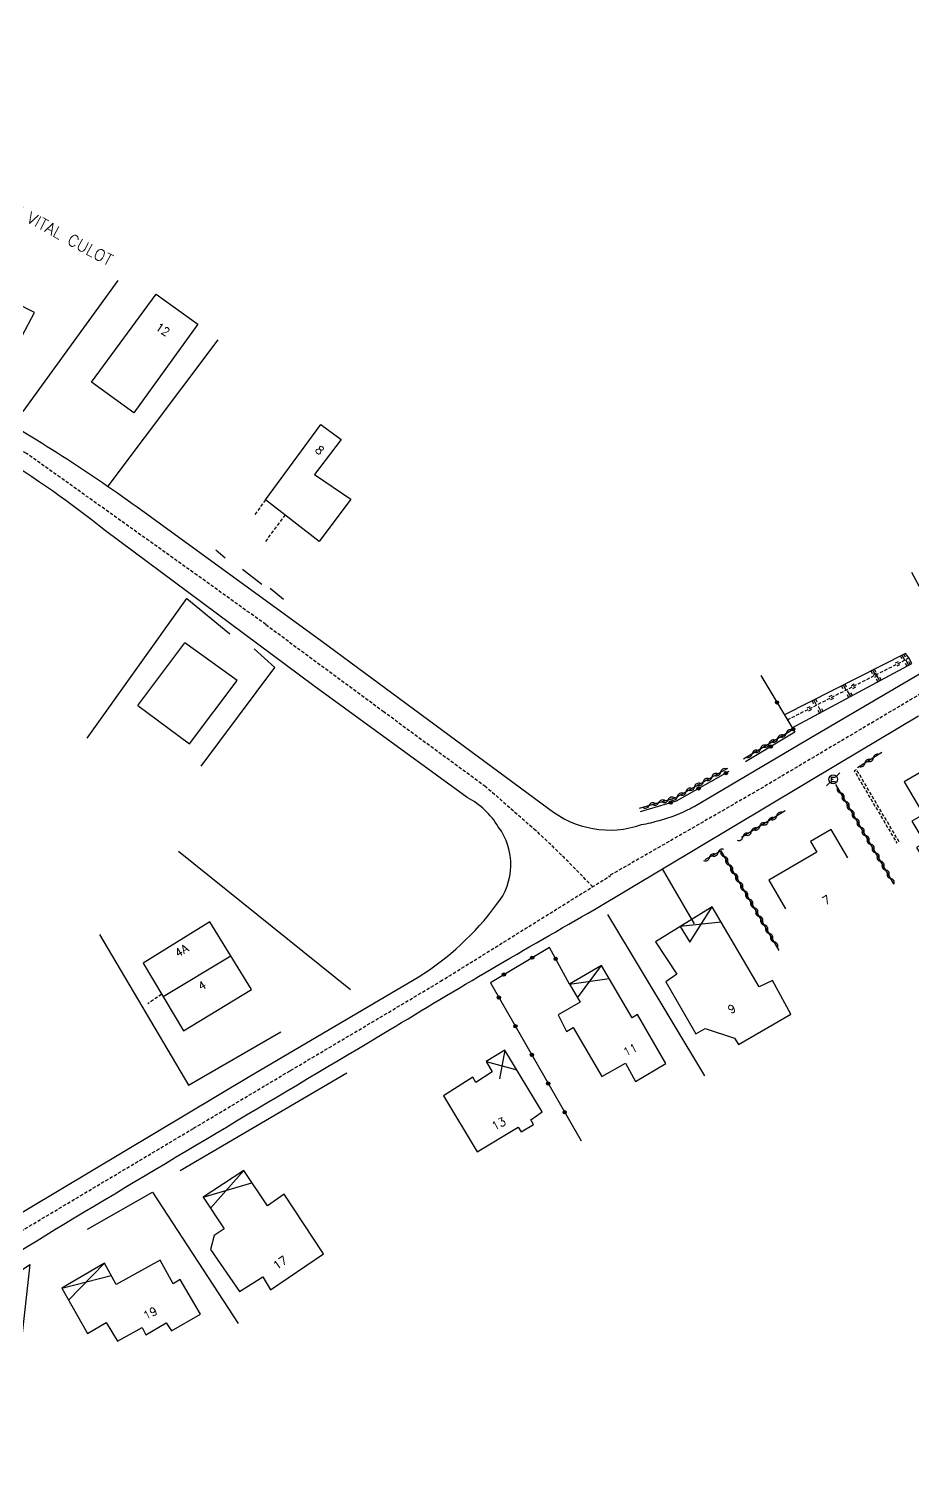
# Model space of a CAD drawing. Header units: millimetres. Extents: x 123000 to 124000, y 125000 to 126000.
# Drawn here: x 123657 to 123790.9, y 125529.9 to 125750 of the extents above; entities that cross this region are included whole.
import ezdxf
from ezdxf.enums import TextEntityAlignment as Align

# ---------------------------------------------------------------- set-up
doc = ezdxf.new("R2010")
doc.units = ezdxf.units.MM
doc.linetypes.add('DASHED', pattern=[0.75, 0.5, -0.25])
doc.layers.get('0').update_dxf_attribs({"linetype": 'CONTINUOUS'})
for name, color, linetype in [('W0001', 6, 'DASHED'), ('W0008', 7, 'CONTINUOUS'), ('W0100', 7, 'CONTINUOUS'), ('W0112', 1, 'DASHED'), ('W0211', 2, 'CONTINUOUS'), ('W0220', 5, 'DASHED'), ('W0310', 3, 'CONTINUOUS'), ('W0322', 7, 'CONTINUOUS'), ('W0471', 7, 'CONTINUOUS'), ('W0989', 7, 'CONTINUOUS'), ('W0991', 7, 'CONTINUOUS')]:
    doc.layers.add(name, color=color, linetype=linetype)
doc.styles.get("Standard").update_dxf_attribs({"font": 'romans.shx', "width": 0.85})

# ---------------------------------------------------------------- blocks, each defined once
blk = doc.blocks.new('t310o')
at = {"color": 0, "linetype": 'Continuous'}
for centre, start, end in [((-0.5, 0.38), 216.8699, 323.1304), ((0.5, -0.37), 36.8699, 143.1303)]:
    blk.add_arc(centre, 0.625, start, end, dxfattribs=at)
blk = doc.blocks.new('t322o')
at = {"color": 0, "linetype": 'Continuous'}
for radius in [0.25, 0.15]:
    blk.add_circle((0, 0), radius, dxfattribs=at)
blk = doc.blocks.new('t220o')
at = {"color": 0, "linetype": 'Continuous'}
for p, q in [((-0.25, 0.25), (0.25, 0.25)), ((-0.25, -0.25), (0.25, -0.25))]:
    blk.add_line(p, q, dxfattribs=at)
blk = doc.blocks.new('t211o')
at = {"color": 0, "linetype": 'Continuous'}
for p, q in [((-0.29, 0.5), (-0.29, 0)), ((0, 1), (0, 0)), ((0.29, 0.5), (0.29, 0))]:
    blk.add_line(p, q, dxfattribs=at)
blk = doc.blocks.new('T471')
for p, q in [((-0.333334, 0.333334), (-0.333334, -0.333334)), ((-0.333334, 0.333334), (0.333334, 0.333334)), ((-0.333334, 0), (0, 0)), ((0.500001, 0.500001), (1.000002, 1.000002)), ((-0.500001, -0.500001), (-1.000002, -1.000002)), ((-0.333334, -0.333334), (0.333334, -0.333334))]:
    blk.add_line(p, q)
blk.add_ellipse((0, 0), major_axis=(0.471405, 0.471405), ratio=1, start_param=5.4977871438, end_param=11.780972451)

msp = doc.modelspace()

# ---------------------------------------------------------------- linework, layer by layer
at = {"layer": 'W0001'}
for points in [[(123539.48, 125750), (123546.72, 125744.98), (123556.03, 125738.39, 0.040357), (123595.98, 125716.69, 0.000354), (123611.01, 125709.19, -0.013454), (123656.63, 125685.77, -0.000942), (123692.88, 125659.86), (123710.64, 125646.75), (123726.06, 125635.44), (123733.6, 125628.85, -0.013194), (123742.4, 125620.16)], [(123500, 125535.18, -0.072463), (123533.01, 125538.09, -0.013691), (123562.02, 125533.61, 0.153098), (123597.57, 125537.07, 0.033495), (123620.93, 125547.9), (123640.94, 125559.16), (123667.32, 125574.88), (123681.96, 125583.6), (123696.64, 125592.35), (123710.17, 125600.37), (123719.35, 125605.84), (123745.1, 125621.84)]]:
    msp.add_lwpolyline(points, format="xyb", dxfattribs=at)
at = {"layer": 'W0001', "flags": 128}
msp.add_lwpolyline([(123884.47, 125686.82), (123856.73, 125679.65), (123839.6, 125675.12), (123834.11, 125673.26), (123828.57, 125670.78), (123823.03, 125667.73), (123816.33, 125663.77), (123801.9, 125655.2), (123784.6, 125644.94), (123766.99, 125634.51), (123754.95, 125627.57), (123744.78, 125621.74)], dxfattribs=at)
at = {"layer": 'W0008'}
for points in [[(123500, 125537.63, -0.041189), (123526.58, 125540.87, -0.038014), (123554.46, 125537.32, 0.047182), (123573.3, 125534.67, 0.120565), (123594.41, 125538.46, 0.048168), (123621.66, 125550.87, -0.002498), (123634.05, 125557.94), (123656.93, 125571.47), (123690.48, 125591.47), (123715.97, 125606.46, 0.092445), (123727.85, 125617.45, 0.343053), (123728.1, 125629.25, 0.134183), (123723.39, 125633.67), (123700.14, 125650.58), (123668.63, 125674.03, 0.062286), (123634.33, 125695.02), (123591.93, 125715.8, -0.004878), (123567.98, 125727.47, -0.039251), (123553.83, 125736.94), (123534.99, 125750)], [(123543.97, 125750, -0.013407), (123562.04, 125737.19, 0.045651), (123579.67, 125727.31), (123604.7, 125715.17), (123632.89, 125701.16, -0.009652), (123651.17, 125692, -0.028414), (123675.61, 125676.05), (123701.39, 125657.36), (123735.7, 125632.02, 0.258738), (123749.79, 125629.56, 0.200415)], [(123500, 125532.98, -0.066962), (123533.61, 125535.98, -0.014321), (123557.14, 125532, 0.099856), (123583.57, 125530.63, 0.081057), (123617.74, 125543.77, 0.019645), (123662.31, 125569.1, -0.000645), (123711.53, 125598.43, -0.00787), (123742.69, 125616.71, 0.000899)]]:
    msp.add_lwpolyline(points, format="xyb", dxfattribs=at)
at = {"layer": 'W0008', "flags": 128}
msp.add_lwpolyline([(123749.79, 125629.56, 0.008302), (123751.2, 125629.84, 0.016994), (123751.88, 125630.02, 0.003793), (123754.44, 125630.8, 0.01922), (123754.94, 125630.97, 0.018071), (123756.44, 125631.64, 0.020094), (123757.75, 125632.33), (123774.67, 125642.28), (123792.52, 125652.73)], format="xyb", dxfattribs=at)
for points in [[(123742.69, 125616.71), (123779.48, 125638.71), (123791.73, 125646.05)], [(123752.92, 125622.85), (123757.77, 125614.54)]]:
    msp.add_lwpolyline(points, dxfattribs=at)
at = {"layer": 'W0100'}
for points in [[(123654.1, 125700.01), (123657.86, 125707.1), (123648.58, 125711.78), (123644.19, 125703.61), (123647.53, 125701.73), (123648.24, 125702.97), (123654.1, 125700.01)], [(123666.47, 125696.53), (123676.3, 125709.88), (123682.6, 125705.35), (123672.89, 125691.88), (123666.47, 125696.53)], [(123692.84, 125678.74), (123701.22, 125690.13), (123704.32, 125687.87), (123700.24, 125682.59), (123705.75, 125678.82), (123700.99, 125672.41), (123692.84, 125678.74)], [(123673.52, 125647.6), (123680.64, 125657.08)], [(123688.54, 125651.36), (123680.64, 125657.08)], [(123681.33, 125641.78), (123688.54, 125651.36)], [(123673.52, 125647.6), (123681.33, 125641.78)], [(123764.5, 125596.27), (123772.4, 125600.87), (123769.62, 125605.97), (123767.6, 125605), (123760.47, 125617.14), (123751.92, 125611.82), (123755.16, 125606.92), (123753.49, 125605.74), (123758, 125597.88), (123759.42, 125598.7), (123763.88, 125597.24), (123764.5, 125596.27)], [(123755.64, 125614.13), (123757.09, 125611.75), (123760.47, 125617.14)], [(123674.29, 125608.57), (123680.4, 125598.35), (123690.7, 125604.6), (123684.41, 125614.85), (123674.29, 125608.57)], [(123761.84, 125614.8), (123755.64, 125614.13)], [(123677.32, 125603.55), (123687.58, 125609.69)], [(123748.89, 125590.66), (123753.47, 125593.42), (123749.2, 125600.81), (123748.36, 125600.29), (123743.73, 125608.25), (123738.88, 125605.39), (123740.5, 125602.68), (123737.17, 125600.75), (123738.42, 125598.26), (123739.46, 125598.83), (123743.78, 125591.44), (123747.38, 125593.47), (123748.89, 125590.66)], [(123740.09, 125603.36), (123743.73, 125608.25)], [(123738.88, 125605.39), (123744.87, 125606.29)], [(123734.76, 125586.08), (123729.07, 125595.42), (123726.28, 125593.72), (123727.15, 125592.15), (123724.7, 125590.53), (123724.22, 125591.32), (123719.81, 125588.52), (123724.92, 125580.05), (123731.13, 125583.77), (123731.57, 125583.07), (123733.44, 125584.16), (123733.01, 125584.86), (123734.76, 125586.08)], [(123726.28, 125593.72), (123730.89, 125592.43)], [(123729.07, 125595.42), (123728.29, 125591.1)], [(123701.63, 125564.59), (123695.69, 125573.64), (123693.14, 125571.87), (123689.54, 125577.18), (123683.4, 125573.17), (123686.57, 125568.39), (123685.06, 125567.35), (123684.49, 125565.26), (123688.92, 125558.86), (123692.46, 125561.1), (123693.61, 125559.12), (123701.63, 125564.59)], [(123684.5, 125571.51), (123689.54, 125577.18)], [(123683.4, 125573.17), (123690.78, 125575.35)], [(123683.01, 125555.46), (123679.93, 125560.69), (123678.84, 125560.05), (123676.88, 125563.62), (123670.22, 125559.93), (123668.45, 125563.17), (123661.98, 125559.37), (123665.89, 125552.53), (123668.71, 125554.18), (123670.41, 125551.36), (123674.17, 125553.43), (123674.7, 125552.34), (123677.82, 125554.14), (123678.61, 125552.94), (123683.01, 125555.46)], [(123668.45, 125563.17), (123663, 125557.58)], [(123661.98, 125559.37), (123669.46, 125561.32)]]:
    msp.add_lwpolyline(points, dxfattribs=at)
at = {"layer": 'W0100', "flags": 128}
for points in [[(123802.68, 125629.34), (123800.14, 125633.65), (123798.52, 125632.69), (123794.76, 125639.07), (123789.59, 125636.03), (123792.49, 125631.12), (123790.75, 125630.09), (123792.68, 125626.82), (123791.45, 125626.09), (123793.99, 125621.78)], [(123781.04, 125624.52), (123778.52, 125628.84), (123775.38, 125627), (123776.32, 125625.38), (123769.07, 125621.15), (123771.6, 125616.83)]]:
    msp.add_lwpolyline(points, dxfattribs=at)
at = {"layer": 'W0112'}
for points in [[(123692.84, 125678.74), (123691.1, 125676.33)], [(123695.81, 125676.44), (123692.69, 125672.26)], [(123677.1, 125603.87), (123675, 125602.44)]]:
    msp.add_lwpolyline(points, dxfattribs=at)
at = {"layer": 'W0112', "flags": 128}
msp.add_lwpolyline([(123788.8, 125626.96), (123782.36, 125637.89), (123782.02, 125637.69), (123788.46, 125626.76)], dxfattribs=at)
at = {"layer": 'W0211', "flags": 128}
msp.add_lwpolyline([(123772.61, 125644.23), (123790.75, 125653.95), (123790.3, 125654.79), (123789.77, 125655.48), (123771.45, 125646.17)], dxfattribs=at)
at = {"layer": 'W0220', "flags": 128}
msp.add_lwpolyline([(123771.89, 125645.43), (123790.3, 125654.79)], dxfattribs=at)
at = {"layer": 'W0310'}
for points in [[(123665.82, 125642.67), (123680.93, 125663.79), (123687.46, 125658.46)], [(123683.11, 125638.42), (123694.27, 125653.33), (123691.11, 125656.19)], [(123679.64, 125625.55), (123705.71, 125604.59)], [(123667.7, 125612.94), (123681.2, 125590.13), (123695.15, 125598.21)], [(123679.9, 125577.21), (123705.16, 125592)], [(123665.88, 125568.32), (123675.75, 125573.92), (123688.68, 125554.06)]]:
    msp.add_lwpolyline(points, dxfattribs=at)
at = {"layer": 'W0310', "flags": 128}
for points in [[(123765.26, 125639.51), (123772.75, 125643.99)], [(123786.17, 125640.46), (123782.49, 125638.18)], [(123749.51, 125632.04), (123754.88, 125633.62), (123762.84, 125638.1)], [(123779.19, 125635.65), (123787.98, 125620.61)], [(123771.53, 125631.65), (123764.94, 125627.6)], [(123770.65, 125610.49), (123761.83, 125625.58), (123759.38, 125624.22)]]:
    msp.add_lwpolyline(points, dxfattribs=at)
at = {"layer": 'W0322', "flags": 128}
for points in [[(123795.87, 125658.16), (123790.75, 125667.73)], [(123767.88, 125652.14), (123773.01, 125643.56), (123765.52, 125639.08)], [(123749.65, 125631.56), (123755.07, 125633.15), (123763.08, 125637.66)]]:
    msp.add_lwpolyline(points, dxfattribs=at)
at = {"layer": 'W0322'}
for points in [[(123738.88, 125605.39), (123735.85, 125610.97), (123726.9, 125605.63), (123740.64, 125581.69)], [(123653.31, 125560.41), (123657.15, 125562.96), (123653.95, 125534.29)]]:
    msp.add_lwpolyline(points, dxfattribs=at)
for centre, radius in [((123733.25, 125609.42), 0.25), ((123733.25, 125609.42), 0.15), ((123736.79, 125609.24), 0.25), ((123736.79, 125609.24), 0.15), ((123728.96, 125606.86), 0.25), ((123728.96, 125606.86), 0.15), ((123728.2, 125603.37), 0.25), ((123728.2, 125603.37), 0.15), ((123730.69, 125599.03), 0.25), ((123730.69, 125599.03), 0.15), ((123733.18, 125594.7), 0.25), ((123733.18, 125594.7), 0.15), ((123735.66, 125590.36), 0.25), ((123735.66, 125590.36), 0.15), ((123738.15, 125586.02), 0.25), ((123738.15, 125586.02), 0.15)]:
    msp.add_circle(centre, radius, dxfattribs=at)
at = {"layer": 'W0989'}
for points in [[(123656.15, 125692.12), (123670.51, 125711.94)], [(123685.6, 125702.94), (123668.96, 125680.78)], [(123685.3, 125671.17), (123686.73, 125669.96)], [(123689.37, 125668.26), (123692.26, 125665.95)], [(123693.53, 125665.36), (123695.56, 125663.7)], [(123759.36, 125591.54), (123744.7, 125615.95)]]:
    msp.add_lwpolyline(points, dxfattribs=at)

# ---------------------------------------------------------------- block references
at = {"layer": 'W0211'}
for p, rotation in [((123789.28, 125655.23), 206.9453151435049), ((123784.82, 125652.96), 206.9453151435123), ((123790.23, 125653.68), 28.18288311512679), ((123780.36, 125650.7), 206.9453151435123), ((123785.83, 125651.32), 28.18288311513415), ((123775.91, 125648.43), 206.9453151435049), ((123781.42, 125648.95), 28.18288311514544), ((123777.01, 125646.59), 28.18288311513415)]:
    msp.add_blockref('t211o', p, dxfattribs=dict(at, rotation=rotation))
at = {"layer": 'W0220', "rotation": 26.94531514353068}
for p in [(123788.6, 125653.93), (123781.91, 125650.53), (123785.26, 125652.23), (123778.57, 125648.83), (123775.23, 125647.13)]:
    msp.add_blockref('t220o', p, dxfattribs=at)
at = {"layer": 'W0310'}
for p, rotation in [((123771.7, 125643.36), 30.8754424493146), ((123767.83, 125641.05), 30.8754424493146), ((123769.12, 125641.82), 30.8754424493146), ((123770.41, 125642.59), 30.8754424493146), ((123766.55, 125640.28), 30.8754424493146), ((123783.62, 125638.88), 211.7796136173476), ((123784.89, 125639.67), 211.7796136173476), ((123760.46, 125636.76), 29.35393172625885), ((123761.77, 125637.49), 29.35393172625885), ((123756.54, 125634.55), 29.35393172625885), ((123757.84, 125635.29), 29.35393172625885), ((123759.15, 125636.02), 29.35393172625885), ((123779.95, 125634.35), 300.3025235431691), ((123750.95, 125632.46), 16.33665221506685), ((123752.39, 125632.89), 16.33665221506685), ((123753.83, 125633.31), 16.33665221506685), ((123755.23, 125633.81), 29.35393172625885), ((123780.7, 125633.06), 300.3025235431691), ((123768.98, 125630.08), 211.5717870405638), ((123770.26, 125630.87), 211.5717870405638), ((123781.46, 125631.76), 300.3025235431691), ((123782.22, 125630.47), 300.3025235431691), ((123766.42, 125628.51), 211.5717870405638), ((123767.7, 125629.29), 211.5717870405638), ((123782.97, 125629.17), 300.3025235431691), ((123783.73, 125627.88), 300.3025235431691), ((123765.14, 125627.72), 211.5717870405638), ((123784.49, 125626.58), 300.3025235431691), ((123785.25, 125625.29), 300.3025235431691), ((123760.07, 125624.6), 208.994471318995), ((123761.38, 125625.33), 208.994471318995), ((123762.33, 125624.73), 120.3025235431514), ((123763.08, 125623.44), 120.3025235431514), ((123786, 125623.99), 300.3025235431691), ((123763.84, 125622.14), 120.3025235431514), ((123786.76, 125622.7), 300.3025235431691), ((123787.52, 125621.4), 300.3025235431691), ((123764.6, 125620.85), 120.3025235431514), ((123765.35, 125619.55), 120.3025235431514), ((123766.11, 125618.26), 120.3025235431514), ((123766.87, 125616.96), 120.3025235431514), ((123767.63, 125615.67), 120.3025235431514), ((123768.38, 125614.37), 120.3025235431514), ((123769.14, 125613.08), 120.3025235431514), ((123769.9, 125611.78), 120.3025235431514)]:
    msp.add_blockref('t310o', p, dxfattribs=dict(at, rotation=rotation))
at = {"layer": 'W0322'}
for p, rotation in [((123770.31, 125648.06), 300.875442449257), ((123772.75, 125643.99), 300.875442449257), ((123769.36, 125641.38), 210.8754424493146), ((123762.57, 125637.37), 29.35393172628735), ((123758.43, 125635.04), 29.35393172628735), ((123754.21, 125632.9), 16.33665221500577)]:
    msp.add_blockref('t322o', p, dxfattribs=dict(at, rotation=rotation))
at = {"layer": 'W0471'}
msp.add_blockref('T471', (123778.83, 125636.42), dxfattribs=at)

# ---------------------------------------------------------------- texts
at = {"layer": 'W0989'}
msp.add_text('RUE VITAL CULOT', height=1.75, rotation=331.6591, dxfattribs=at).set_placement((123660.65, 125719.63), align=Align.MIDDLE)
at = {"layer": 'W0991'}
for s, rotation, p in [('12', 325.9153, (123677.28, 125704.53)), ('8', 317.3226, (123701.05, 125686.26)), ('7', 30.3025, (123777.8, 125618.14)), ('4A', 30.9321, (123680.13, 125610.48)), ('4', 32.1291, (123683.22, 125605.22)), ('9', 28.1518, (123763.46, 125601.68)), ('11', 25.7442, (123748.08, 125595.49)), ('13', 27.9825, (123728.16, 125584.27)), ('17', 34.7944, (123695.05, 125563.24)), ('19', 27.4989, (123675.38, 125555.6))]:
    msp.add_text(s, height=1.25, rotation=rotation, dxfattribs=at).set_placement(p, align=Align.MIDDLE)

doc.saveas('drawing.dxf')
